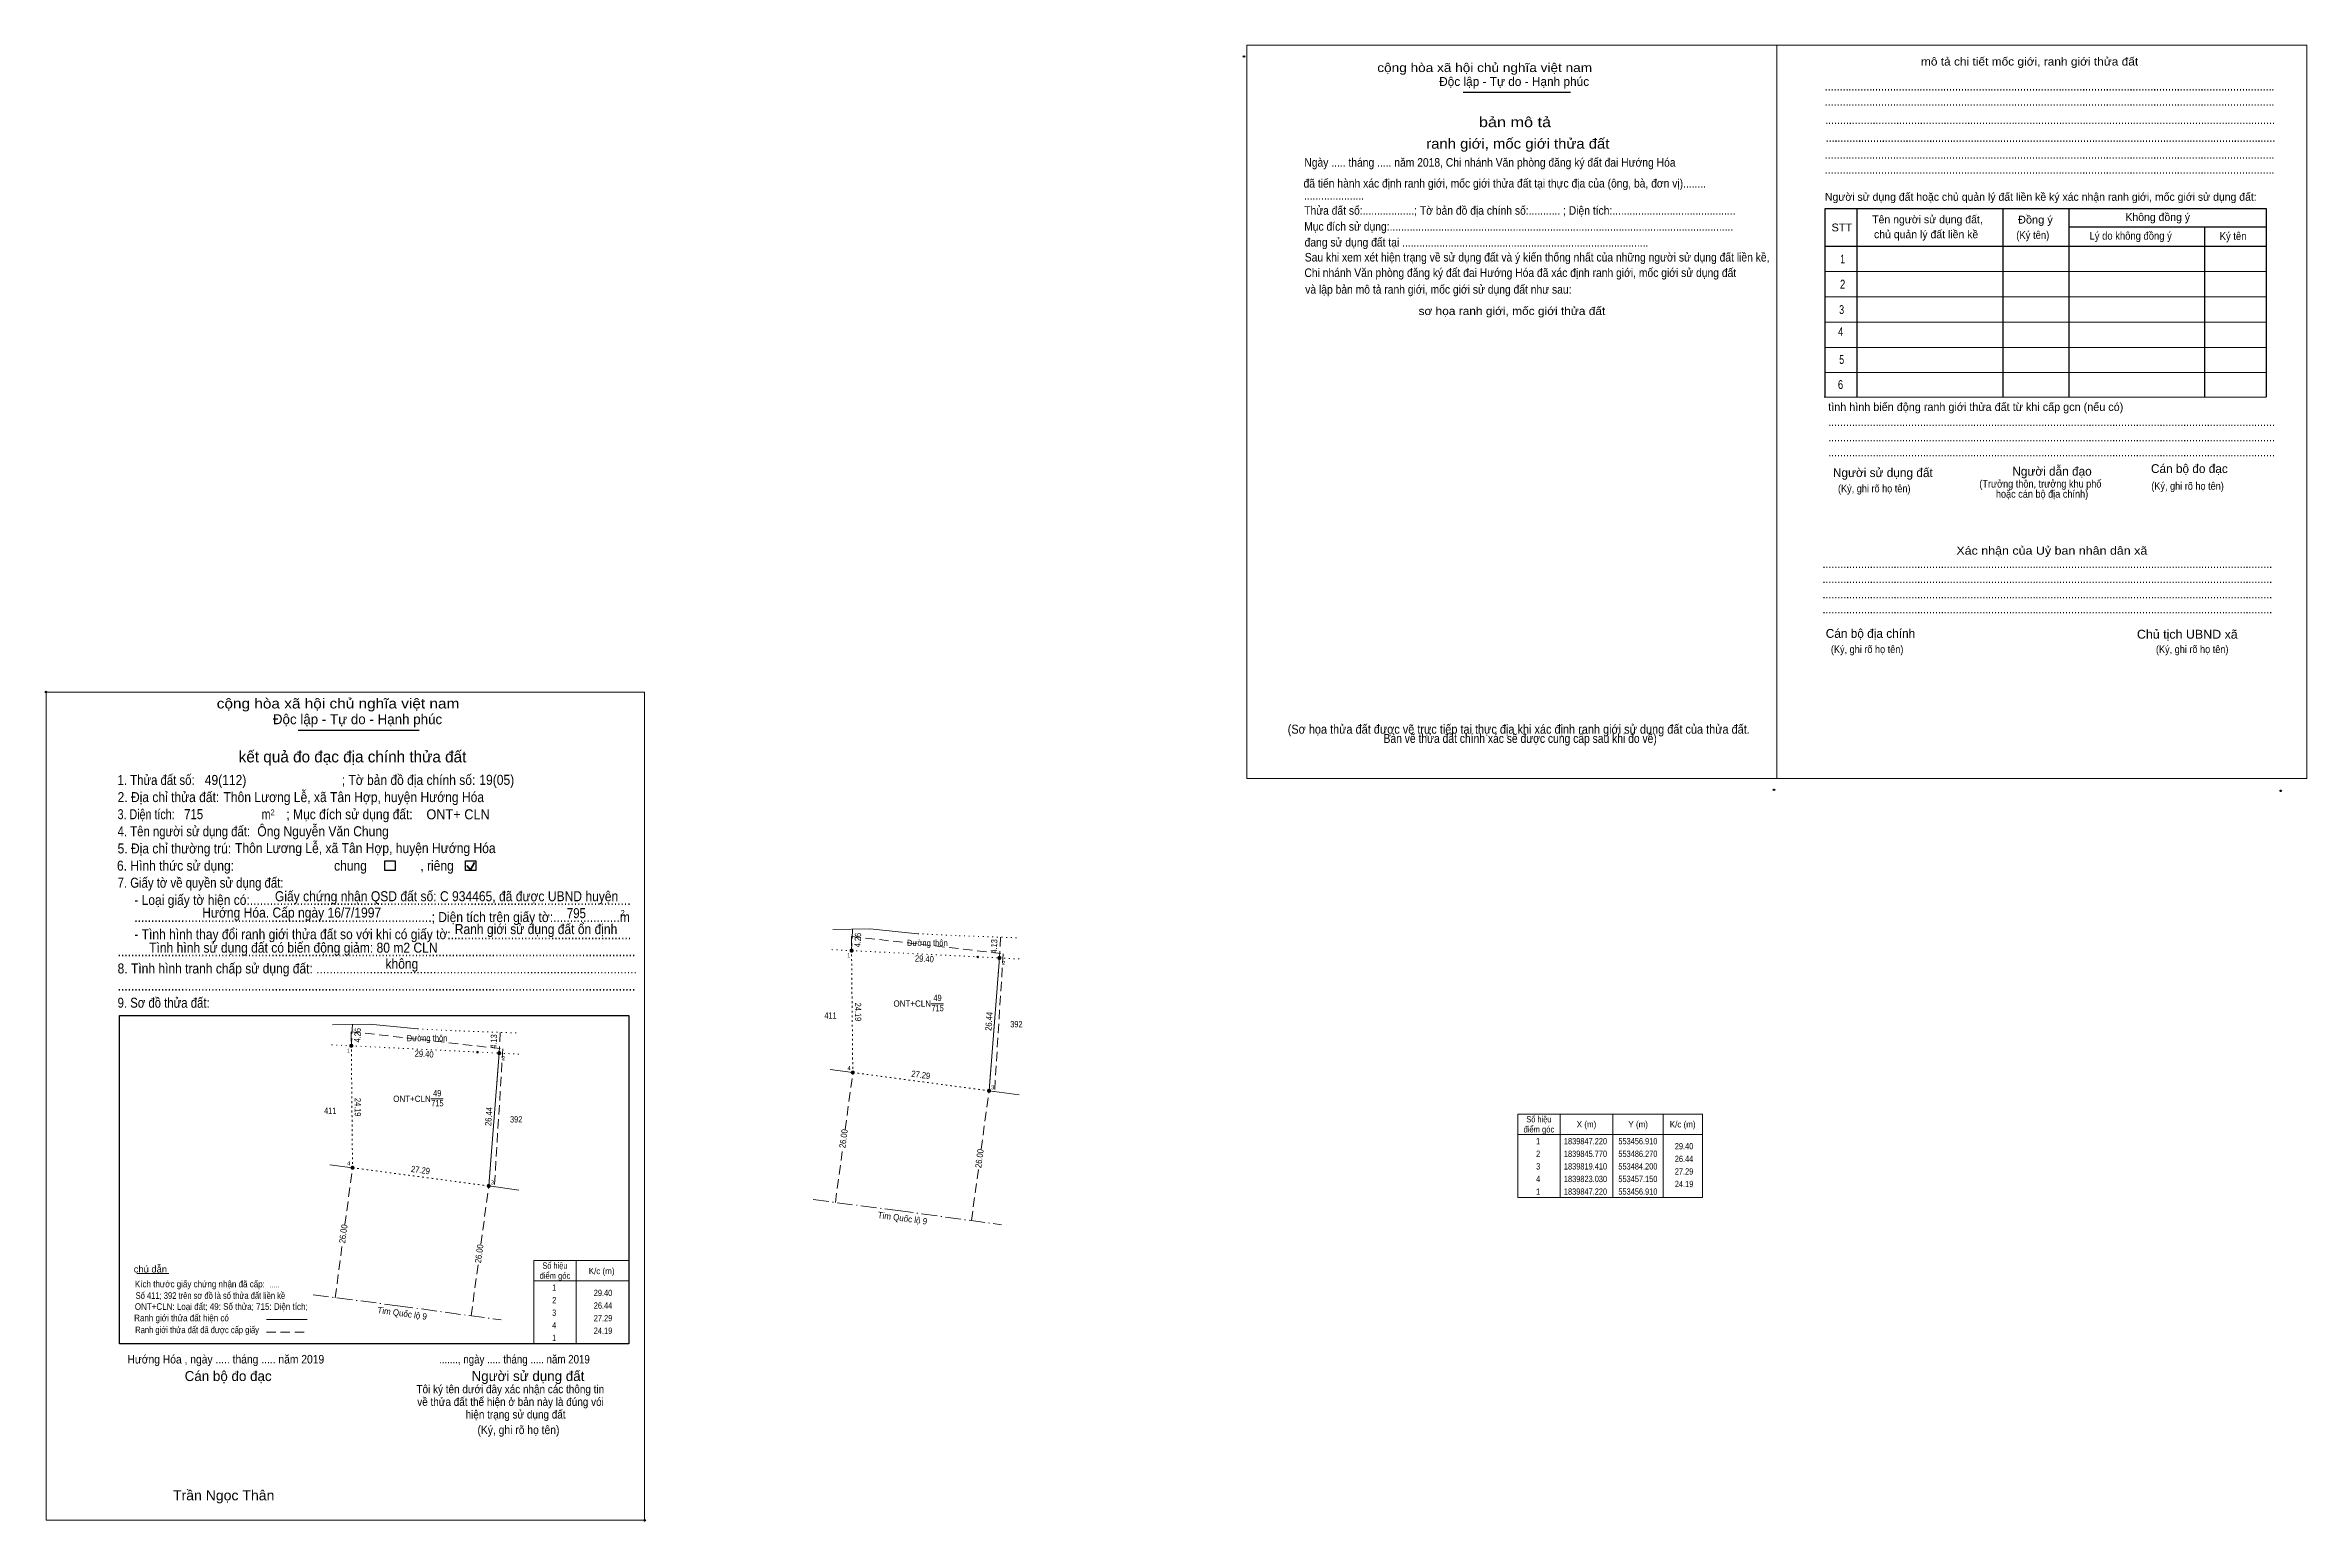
# Model space of a CAD drawing. Header units: metres. Extents: x 553297 to 553746, y 1839734 to 1840027.
import ezdxf
from ezdxf.enums import TextEntityAlignment as Align

# ---------------------------------------------------------------- set-up
doc = ezdxf.new("R2010")
doc.units = ezdxf.units.M
doc.header["$LTSCALE"] = 0.62
doc.header["$PDMODE"] = 32
doc.header["$PDSIZE"] = 0.31
for name, pattern in [('DOT_DASHED', [7.7, 5, -1.2, 0.3, -1.2]), ('DOTTED', [1.5, 0.3, -1.2]), ('MEDIUM_DASHED', [4.5, 3, -1.5])]:
    doc.linetypes.add(name, pattern=pattern)
for name, color, linetype, lineweight in [('1', 7, 'DOTTED', 13), ('10', 7, 'DOT_DASHED', 13), ('17', 7, 'Continuous', 13), ('2', 7, 'Continuous', 25), ('23', 7, 'DOTTED', 13), ('6', 7, 'Continuous', 13), ('63', 7, 'Continuous', 13)]:
    doc.layers.add(name, color=color, linetype=linetype, lineweight=lineweight)
doc.layers.add('16', color=7, linetype='Continuous')

msp = doc.modelspace()

# ---------------------------------------------------------------- hatches: boundary and pattern name
at = {"layer": '10'}
for points in [[(553457.21, 1839847.22, 1), (553456.61, 1839847.22, 1)], [(553486.57, 1839845.77, 1), (553485.97, 1839845.77, 1)], [(553357.91, 1839828.33, 1), (553357.31, 1839828.33, 1)], [(553387.27, 1839826.88, 1), (553386.67, 1839826.88, 1)], [(553457.45, 1839823.03, 1), (553456.85, 1839823.03, 1)], [(553484.5, 1839819.41, 1), (553483.9, 1839819.41, 1)], [(553358.15, 1839804.14, 1), (553357.55, 1839804.14, 1)], [(553385.2, 1839800.52, 1), (553384.6, 1839800.52, 1)]]:
    msp.add_hatch(color=256, dxfattribs=at).paths.add_polyline_path(points)

# ---------------------------------------------------------------- linework, layer by layer
at = {"layer": '1'}
for points in [[(553456.91, 1839847.22), (553486.27, 1839845.77), (553484.2, 1839819.41), (553457.15, 1839823.03)], [(553357.61, 1839828.33), (553386.97, 1839826.88), (553384.9, 1839800.52), (553357.85, 1839804.14)]]:
    msp.add_lwpolyline(points, close=True, dxfattribs=at)
at = {"layer": '10', "linetype": 'Continuous'}
for p, q in [((553452.65, 1839823.61), (553457.15, 1839823.03)), ((553484.2, 1839819.41), (553490.17, 1839818.6)), ((553353.35, 1839804.72), (553357.85, 1839804.14)), ((553384.9, 1839800.52), (553390.87, 1839799.71))]:
    msp.add_line(p, q, dxfattribs=at)
at = {"layer": '10', "linetype": 'MEDIUM_DASHED'}
for p, q in [((553455.64, 1839811.74), (553457.15, 1839823.03)), ((553482.63, 1839807.85), (553484.2, 1839819.41)), ((553453.7, 1839797.25), (553455.16, 1839808.12)), ((553356.34, 1839792.85), (553357.85, 1839804.14)), ((553480.7, 1839793.65), (553482.14, 1839804.26)), ((553383.33, 1839788.96), (553384.9, 1839800.52)), ((553354.4, 1839778.36), (553355.86, 1839789.23)), ((553381.4, 1839774.76), (553382.84, 1839785.37))]:
    msp.add_line(p, q, dxfattribs=at)
at = {"layer": '10'}
for points in [[(553449.31, 1839797.82), (553466.08, 1839795.65), (553486.65, 1839792.84)], [(553350.01, 1839778.93), (553366.78, 1839776.76), (553387.35, 1839773.95)]]:
    msp.add_lwpolyline(points, dxfattribs=at)
for centre in [(553456.91, 1839847.22), (553456.91, 1839847.22), (553486.27, 1839845.77), (553357.61, 1839828.33), (553357.61, 1839828.33), (553386.97, 1839826.88), (553457.15, 1839823.03), (553484.2, 1839819.41), (553357.85, 1839804.14), (553384.9, 1839800.52)]:
    msp.add_circle(centre, 0.3, dxfattribs=at)
at = {"layer": '17'}
msp.add_line((553315.02, 1839783.16), (553321.37, 1839783.16), dxfattribs=at)
at = {"layer": '2'}
for p, q in [((553578.32, 1840017.54), (553599.59, 1840017.54)), ((553656.43, 1839994.42), (553656.43, 1839957.06)), ((553685.45, 1839994.26), (553685.45, 1839957.06)), ((553698.54, 1839994.26), (553698.54, 1839957.06)), ((553698.54, 1839990.8), (553737.77, 1839990.8)), ((553725.48, 1839990.8), (553725.48, 1839957.06)), ((553650.13, 1839986.99), (553737.77, 1839986.99)), ((553347.05, 1839890.99), (553371.08, 1839890.99)), ((553311.58, 1839834.33), (553412.73, 1839834.33)), ((553412.73, 1839834.33), (553412.73, 1839769.22))]:
    msp.add_line(p, q, dxfattribs=at)
at = {"layer": '2', "lineweight": 13}
for p, q in [((553650.13, 1839981.97), (553737.77, 1839981.97)), ((553650.13, 1839976.96), (553737.77, 1839976.96)), ((553650.13, 1839971.94), (553737.77, 1839971.94)), ((553650.13, 1839966.92), (553737.77, 1839966.92)), ((553650.13, 1839961.91), (553737.77, 1839961.91)), ((553649.98, 1839957.06), (553737.62, 1839957.06))]:
    msp.add_line(p, q, dxfattribs=at)
at = {"layer": '2', "lineweight": 35}
for p, q in [((553380.56, 1839864.13), (553381.24, 1839863.25)), ((553381.24, 1839863.25), (553382.06, 1839864.73))]:
    msp.add_line(p, q, dxfattribs=at)
at = {"layer": '2', "lineweight": 13}
for points in [[(553535.39, 1840026.86), (553640.57, 1840026.86), (553640.57, 1839881.38), (553535.39, 1839881.38)], [(553640.57, 1840026.86), (553745.76, 1840026.86), (553745.76, 1839881.37), (553640.57, 1839881.37)], [(553640.58, 1840026.86), (553745.76, 1840026.86), (553745.76, 1839881.37), (553640.58, 1839881.37)], [(553297.01, 1839898.53), (553415.82, 1839898.53), (553415.82, 1839734.2), (553297.01, 1839734.2)]]:
    msp.add_lwpolyline(points, close=True, dxfattribs=at)
at = {"layer": '2'}
for points in [[(553737.77, 1839957.06), (553737.77, 1839994.42), (553650.13, 1839994.42), (553650.13, 1839957.06)], [(553412.73, 1839769.22), (553311.58, 1839769.22), (553311.58, 1839834.33)]]:
    msp.add_lwpolyline(points, dxfattribs=at)
for points in [[(553364.25, 1839865.01), (553366.29, 1839865.01), (553366.29, 1839863.11), (553364.25, 1839863.11)], [(553380.3, 1839865.01), (553382.34, 1839865.01), (553382.34, 1839863.11), (553380.3, 1839863.11)]]:
    msp.add_lwpolyline(points, close=True, dxfattribs=at)
for p in [(553534.82, 1840024.62), (553297.01, 1839898.53), (553640.01, 1839879.13), (553740.56, 1839878.92), (553415.82, 1839734.2)]:
    msp.add_point(p, dxfattribs=at)
at = {"layer": '23', "linetype": 'MEDIUM_DASHED'}
for p, q in [((553457.12, 1839851.47), (553456.91, 1839847.22)), ((553456.88, 1839850.03), (553456.91, 1839847.22)), ((553486.48, 1839849.89), (553486.27, 1839845.77)), ((553357.58, 1839831.14), (553357.61, 1839828.33)), ((553357.82, 1839832.58), (553357.61, 1839828.33)), ((553387.18, 1839831), (553386.97, 1839826.88))]:
    msp.add_line(p, q, dxfattribs=at)
at = {"layer": '23'}
for p, q in [((553456.91, 1839847.22), (553452.74, 1839847.43)), ((553456.91, 1839847.22), (553486.27, 1839845.77)), ((553470.08, 1839850.58), (553478.3, 1839850.17)), ((553478.3, 1839850.17), (553490.02, 1839849.77)), ((553486.27, 1839845.77), (553490.23, 1839845.56)), ((553357.61, 1839828.33), (553353.44, 1839828.54)), ((553357.61, 1839828.33), (553386.97, 1839826.88)), ((553370.78, 1839831.69), (553379, 1839831.28)), ((553379, 1839831.28), (553390.72, 1839830.88)), ((553386.97, 1839826.88), (553390.93, 1839826.67))]:
    msp.add_line(p, q, dxfattribs=at)
at = {"layer": '23', "linetype": 'Continuous'}
for p, q in [((553486.27, 1839845.77), (553484.2, 1839819.41)), ((553472.68, 1839836.68), (553475.15, 1839836.68)), ((553386.97, 1839826.88), (553384.9, 1839800.52)), ((553373.38, 1839817.79), (553375.85, 1839817.79))]:
    msp.add_line(p, q, dxfattribs=at)
for points in [[(553453.16, 1839851.4), (553460.51, 1839851.53), (553470.08, 1839850.58)], [(553353.86, 1839832.51), (553361.21, 1839832.64), (553370.78, 1839831.69)]]:
    msp.add_lwpolyline(points, dxfattribs=at)
at = {"layer": '23', "linetype": 'MEDIUM_DASHED'}
for points in [[(553456.88, 1839850.03), (553486.99, 1839846.61), (553485.3, 1839819.26)], [(553357.58, 1839831.14), (553387.69, 1839827.72), (553386, 1839800.37)]]:
    msp.add_lwpolyline(points, dxfattribs=at)
at = {"layer": '23'}
for points in [[(553456.91, 1839847.22), (553457.15, 1839823.03), (553484.2, 1839819.41), (553485.3, 1839819.26)], [(553357.61, 1839828.33), (553357.85, 1839804.14), (553384.9, 1839800.52), (553386, 1839800.37)]]:
    msp.add_lwpolyline(points, dxfattribs=at)
at = {"layer": '6', "linetype": 'MEDIUM_DASHED'}
msp.add_line((553340.79, 1839771.52), (553348.88, 1839771.52), dxfattribs=at)
at = {"layer": '6'}
msp.add_line((553340.8, 1839774.01), (553348.84, 1839774.01), dxfattribs=at)
at = {"layer": '63'}
for p, q in [((553597.54, 1839814.76), (553597.54, 1839798.26)), ((553608.04, 1839814.76), (553608.04, 1839798.26)), ((553618.04, 1839814.76), (553618.04, 1839798.26)), ((553589.14, 1839810.76), (553625.84, 1839810.76)), ((553402.23, 1839785.72), (553402.23, 1839769.22)), ((553412.73, 1839785.72), (553412.73, 1839769.22)), ((553393.83, 1839781.72), (553412.73, 1839781.72))]:
    msp.add_line(p, q, dxfattribs=at)
msp.add_lwpolyline([(553589.14, 1839814.76), (553625.84, 1839814.76), (553625.84, 1839798.26), (553589.14, 1839798.26)], close=True, dxfattribs=at)
msp.add_lwpolyline([(553412.73, 1839769.22), (553393.83, 1839769.22), (553393.83, 1839785.72), (553412.73, 1839785.72)], dxfattribs=at)
for p in [(553481.96, 1839845.96), (553382.66, 1839827.07)]:
    msp.add_point(p, dxfattribs=at)

# ---------------------------------------------------------------- texts
at = {"layer": '1'}
for s, height, width, p in [('(Sơ họa thửa đất được vẽ trực tiếp tại thực địa khi xác định ranh giới sử dụng đất của thửa đất.', 1.8, 0.9, (553589.345, 1839890.26)), (' Bản vẽ thửa đất chính xác sẽ được cung cấp sau khi đo vẽ)', 1.8, 0.85, (553589.34, 1839888.43)), ('ONT+CLN', 1.25, 0.95, (553468.95, 1839836.09)), ('49', 1.25, 0.85, (553473.965, 1839837.21)), ('715', 1.25, 0.85, (553473.995, 1839835.2)), ('49', 1.25, 0.85, (553374.665, 1839818.32)), ('ONT+CLN', 1.25, 0.95, (553369.65, 1839817.2)), ('715', 1.25, 0.85, (553374.695, 1839816.31))]:
    msp.add_text(s, height=height, dxfattribs=dict(at, width=width)).set_placement(p, align=Align.CENTER)
at = {"layer": '10', "width": 0.9}
for rotation, p in [(82.378, (553455.9219, 1839809.8321)), (82.263, (553482.8956, 1839805.8909)), (82.378, (553356.6219, 1839790.9421)), (82.263, (553383.5956, 1839787.0009))]:
    msp.add_text('26.00', height=1.25, rotation=rotation, dxfattribs=at).set_placement(p, align=Align.CENTER)
at = {"layer": '16', "width": 0.9}
for s, p in [('Ngày ..... tháng ..... năm 2018, Chi nhánh Văn phòng đăng ký đất đai Hướng Hóa', (553546.78, 1840002.76)), (' đã tiến hành xác định ranh giới, mốc giới thửa đất tại thực địa của (ông, bà, đơn vị)........', (553546.05, 1839998.62)), ('Thửa đất số:..................; Tờ bản đồ địa chính số:........... ; Diện tích:...........................................', (553546.75, 1839993.23)), ('.....................', (553546.7, 1839996.22)), ('Mục đích sử dụng:........................................................................................................................', (553546.75, 1839990.06)), ('đang sử dụng đất tại ......................................................................................', (553546.84, 1839986.92)), ('Sau khi xem xét hiện trạng về sử dụng đất và ý kiến thống nhất của những người sử dụng đất liền kề,', (553546.87, 1839983.95)), ('Chi nhánh Văn phòng đăng ký đất đai Hướng Hóa đã xác định ranh giới, mốc giới sử dụng đất', (553546.8, 1839980.88)), (' và lập bản mô tả ranh giới, mốc giới sử dụng đất như sau:', (553546.39, 1839977.57))]:
    msp.add_text(s, height=1.7, dxfattribs=at).set_placement(p)
at = {"layer": '2'}
for s, height, width, p in [('cộng hòa xã hội chủ nghĩa việt nam', 1.756, 1.15, (553561.26, 1840021.54)), ('........................................................................................................................................................', 1.756, 0.9, (553650.1, 1840017.88)), ('........................................................................................................................................................', 1.756, 0.9, (553650.1, 1840014.87)), ('........................................................................................................................................................', 1.756, 0.9, (553650.17, 1840011.24)), ('........................................................................................................................................................', 1.756, 0.9, (553650.26, 1840007.69)), ('........................................................................................................................................................', 1.756, 0.9, (553650.1, 1840004.37)), ('........................................................................................................................................................', 1.756, 0.9, (553650.1, 1840004.37)), ('........................................................................................................................................................', 1.756, 0.9, (553650.1, 1840001.36)), ('STT', 1.555, 1.05, (553651.42, 1839989.93)), ('(Ký tên)', 1.555, 0.9, (553688.1, 1839988.43)), ('Đồng ý', 1.555, 1.05, (553688.44, 1839991.48)), ('Lý do không đồng ý', 1.555, 0.9, (553702.64, 1839988.28)), ('Ký tên', 1.555, 0.9, (553728.48, 1839988.22)), ('.......................................................................................................................................................', 1.756, 0.9, (553650.77, 1839951.29)), ('.......................................................................................................................................................', 1.756, 0.9, (553650.77, 1839948.28)), ('.......................................................................................................................................................', 1.756, 0.9, (553650.77, 1839945.27)), ('(Ký, ghi rõ họ tên)', 1.505, 0.9, (553652.71, 1839938.16)), ('(Ký, ghi rõ họ tên)', 1.505, 0.9, (553714.9, 1839938.66)), ('........................................................................................................................................................', 1.756, 0.9, (553649.64, 1839923.15)), ('........................................................................................................................................................', 1.756, 0.9, (553649.64, 1839920.14)), ('........................................................................................................................................................', 1.756, 0.9, (553649.64, 1839917.14)), ('........................................................................................................................................................', 1.756, 0.9, (553649.64, 1839914.13)), ('Chủ tịch UBND xã', 1.756, 1.05, (553712.05, 1839909.12)), ('(Ký, ghi rõ họ tên)', 1.505, 0.9, (553651.3, 1839906.27)), ('(Ký, ghi rõ họ tên)', 1.505, 0.9, (553715.82, 1839906.27)), ('cộng hòa xã hội chủ nghĩa việt nam', 1.983, 1.15, (553330.9, 1839895.27)), ('1. Thửa đất số:', 1.983, 0.85, (553311.22, 1839880.09)), ('49(112)', 1.99, 0.9, (553328.52, 1839880.09)), ('; Tờ bản đồ địa chính số:', 1.983, 0.9, (553355.72, 1839880.09)), ('19(05)', 1.99, 0.9, (553383.02, 1839880.11)), ('2. Địa chỉ thửa đất:', 1.983, 0.9, (553311.22, 1839876.69)), ('Thôn Lương Lễ, xã Tân Hợp, huyện Hướng Hóa', 1.99, 0.9, (553332.24, 1839876.69)), ('3. Diện tích:', 1.983, 0.8, (553311.22, 1839873.29)), ('715', 1.99, 0.85, (553324.42, 1839873.3)), ('m', 1.983, 0.8, (553339.81, 1839873.29)), ('2', 1.133, 0.8, (553341.59, 1839874.09)), ('; Mục đích sử dụng đất:', 1.983, 0.9, (553344.72, 1839873.29)), ('ONT+ CLN', 1.99, 0.95, (553372.52, 1839873.27)), ('4. Tên người sử dụng đất:', 1.983, 0.85, (553311.22, 1839869.9)), ('5. Địa chỉ thường trú:', 1.983, 0.9, (553311.22, 1839866.5)), ('Thôn Lương Lễ, xã Tân Hợp, huyện Hướng Hóa', 1.99, 0.9, (553334.53, 1839866.57)), ('Ông Nguyễn Văn Chung', 1.99, 0.9, (553338.95, 1839869.91)), ('6. Hình thức sử dụng:', 1.983, 0.9, (553311.1, 1839863.09)), ('chung                , riêng', 1.983, 0.9, (553354.2, 1839863.09)), ('7. Giấy tờ về quyền sử dụng đất:', 1.983, 0.85, (553311.22, 1839859.7)), ('     - Loại giấy tờ hiện có:..................................................................................................................', 1.983, 0.9, (553311.22, 1839856.29)), ('     .........................................................................................; Diện tích trên giấy tờ:....................m', 1.983, 0.9, (553311.22, 1839852.89)), ('Hướng Hóa. Cấp ngày 16/7/1997', 1.99, 0.9, (553328.01, 1839853.77)), ('Giấy chứng nhận QSD đất số: C 934465, đã được UBND huyện', 1.99, 0.9, (553342.45, 1839857.02)), ('795', 1.99, 0.85, (553400.4, 1839853.66)), ('2', 1.133, 0.8, (553411.07, 1839854.14)), ('     - Tình hình thay đổi ranh giới thửa đất so với khi có giấy tờ:......................................................', 1.983, 0.9, (553311.22, 1839849.49)), ('Ranh giới sử dụng đất ổn định', 1.985, 0.9, (553378.16, 1839850.5)), ('...........................................................................................................................................................', 1.983, 0.9, (553311.22, 1839846.09)), ('Tình hình sử dụng đất có biến động giảm: 80 m2 CLN', 1.99, 0.9, (553317.48, 1839846.81)), ('8. Tình hình tranh chấp sử dụng đất: ................................................................................................', 1.983, 0.9, (553311.22, 1839842.69)), ('không', 1.983, 0.9, (553364.4, 1839843.63)), ('9. Sơ đồ thửa đất:', 1.983, 0.85, (553311.22, 1839835.89)), ('...........................................................................................................................................................', 1.983, 0.9, (553311.22, 1839839.29)), ('Hướng Hóa , ngày ..... tháng ..... năm 2019', 1.698, 0.9, (553313.17, 1839765.3)), ('......., ngày ..... tháng ..... năm 2019', 1.698, 0.85, (553375.02, 1839765.3)), ('(Ký, ghi rõ họ tên)', 1.7, 0.9, (553382.66, 1839751.29)), ('Trần Ngọc Thân', 1.984, 1.05, (553322.21, 1839738.15))]:
    msp.add_text(s, height=height, dxfattribs=dict(at, width=width)).set_placement(p)
for s, height, width, p in [('mô tả chi tiết mốc giới, ranh giới thửa đất', 1.605, 1.1, (553690.74, 1840022.83)), ('bản mô tả', 2.007, 1.2, (553588.6, 1840010.61)), ('ranh giới, mốc giới thửa đất', 2.007, 1.1, (553589.16, 1840006.34)), ('1', 1.756, 0.7, (553653.625, 1839983.58)), ('2', 1.756, 0.8, (553653.635, 1839978.57)), ('sơ họa ranh giới, mốc giới thửa đất', 1.605, 1.1, (553587.985, 1839973.33)), ('3', 1.756, 0.75, (553653.435, 1839973.53)), ('4', 1.756, 0.8, (553653.24, 1839969.15)), ('5', 1.756, 0.75, (553653.445, 1839963.64)), ('6', 1.756, 0.8, (553653.215, 1839958.67)), ('(Trưởng thôn, trưởng khu phố', 1.505, 0.9, (553692.88, 1839939.1)), ('hoặc cán bộ địa chính)', 1.505, 0.9, (553693.215, 1839937.09)), ('Xác nhận của Uỷ ban nhân dân xã', 1.606, 1.15, (553695.16, 1839925.79)), ('.....', 1.1, 0.95, (553342.34, 1839780.38)), ('Tôi ký tên dưới đây xác nhận các thông tin', 1.638, 0.9, (553389.175, 1839759.4)), ('về thửa đất thể hiện ở bản này là đúng vói', 1.638, 0.9, (553389.215, 1839756.89)), ('hiện trạng sử dụng đất', 1.638, 0.9, (553390.22, 1839754.38))]:
    msp.add_text(s, height=height, dxfattribs=dict(at, width=width)).set_placement(p, align=Align.CENTER)
for s, height, p in [('Độc lập - Tự do - Hạnh phúc', 1.756, (553573.55, 1840018.79)), ('Người sử dụng đất hoặc chủ quản lý đất liền kề ký xác nhận ranh giới, mốc giới sử dụng đất:', 1.555, (553650.12, 1839996)), ('Tên người sử dụng đất,', 1.555, (553659.5, 1839991.53)), ('chủ quản lý đất liền kề', 1.555, (553659.86, 1839988.57)), ('Không đồng ý', 1.555, (553709.76, 1839991.99)), ('tình hình biến động ranh giới thửa đất từ khi cấp gcn (nếu có)', 1.605, (553650.77, 1839954.3)), ('Người sử dụng đất', 1.756, (553651.7, 1839941.18)), ('Người dẫn đạo', 1.755, (553687.31, 1839941.46)), ('Cán bộ đo đạc', 1.752, (553714.84, 1839941.98)), ('Cán bộ địa chính', 1.756, (553650.28, 1839909.28)), ('Độc lập - Tự do - Hạnh phúc', 1.983, (553342.04, 1839892.15)), ('Cán bộ đo đạc', 1.983, (553324.54, 1839761.82)), ('Người sử dụng đất', 1.983, (553381.48, 1839761.82))]:
    msp.add_text(s, height=height, dxfattribs=at).set_placement(p)
for s, height, p in [('kết quả đo đạc địa chính thửa đất', 2.267, (553357.85, 1839884.57)), ('.', 0.5666, (553415.8143, 1839733.9))]:
    msp.add_text(s, height=height, dxfattribs=at).set_placement(p, align=Align.CENTER)
at = {"layer": '23'}
for s, rotation, width, p in [('4.26', 87.171, 0.85, (553458.7606, 1839849.2892)), ('4.13', 87.082, 0.85, (553485.7915, 1839848.0432)), ('4.26', 87.171, 0.85, (553359.4606, 1839830.3992)), ('4.13', 87.082, 0.85, (553386.4915, 1839829.1532)), ('Tim Quốc lộ 9', 352.218, 0.95, (553466.9304, 1839793.5267)), ('Tim Quốc lộ 9', 352.218, 0.95, (553367.6304, 1839774.6367))]:
    msp.add_text(s, height=1.25, rotation=rotation, dxfattribs=dict(at, width=width)).set_placement(p, align=Align.CENTER)
for s, width, p in [('Đường thôn', 0.9, (553471.94, 1839848.13)), ('411', 0.8, (553452.73, 1839833.72)), ('392', 0.85, (553489.635, 1839832.01)), ('Đường thôn', 0.9, (553372.64, 1839829.24)), ('411', 0.8, (553353.43, 1839814.83)), ('392', 0.85, (553390.335, 1839813.12))]:
    msp.add_text(s, height=1.25, dxfattribs=dict(at, width=width)).set_placement(p, align=Align.CENTER)
at = {"layer": '6'}
for s, width, p in [('chú dẫn', 1.05, (553314.43, 1839783.36)), ('Kích thước giấy chứng nhận đã cấp:', 0.9, (553314.67, 1839780.41)), ('Số 411; 392 trên sơ đồ là số thửa đất liền kề', 0.85, (553314.8, 1839778.12)), ('Ranh giới thửa đất hiện có ', 0.9, (553314.51, 1839773.68)), ('ONT+CLN: Loại đất; 49: Số thửa; 715: Diện tích;', 0.9, (553314.64, 1839775.94)), ('Ranh giới thửa đất đã được cấp giấy', 0.85, (553314.71, 1839771.32))]:
    msp.add_text(s, height=1.32, dxfattribs=dict(at, width=width)).set_placement(p)
at = {"layer": '63'}
for s, height, width, p in [(' 1', 0.8, 0.9, (553456.64, 1839845.87)), (' 2', 0.8, 0.9, (553487.42, 1839844.37)), (' 1', 0.8, 0.9, (553357.34, 1839826.98)), (' 2', 0.8, 0.9, (553388.12, 1839825.48)), (' 4', 0.8, 0.95, (553456.71, 1839823.51)), (' 3', 0.8, 0.95, (553485.23, 1839819.71)), ('29.40', 1.25, 0.85, (553623.99, 1839807.79)), ('26.44', 1.25, 0.85, (553623.99, 1839805.29)), (' 4', 0.8, 0.95, (553357.41, 1839804.62)), (' 3', 0.8, 0.95, (553385.93, 1839800.82)), ('27.29', 1.25, 0.85, (553623.99, 1839802.79)), ('24.19', 1.25, 0.85, (553623.99, 1839800.29)), ('29.40', 1.25, 0.85, (553409.41, 1839778.68)), ('26.44', 1.25, 0.85, (553409.41, 1839776.18)), ('27.29', 1.25, 0.85, (553409.41, 1839773.68)), ('24.19', 1.25, 0.85, (553409.41, 1839771.18))]:
    msp.add_text(s, height=height, dxfattribs=dict(at, width=width)).set_placement(p, align=Align.RIGHT)
for s, rotation, width, p in [('29.40', 357.173, 0.9, (553471.3342, 1839844.9789)), ('24.19', 270.568, 0.85, (553457.5779, 1839835.0412)), ('26.44', 85.51, 0.9, (553484.8058, 1839833.1461)), ('29.40', 357.173, 0.9, (553372.0342, 1839826.0889)), ('27.29', 352.378, 0.9, (553470.5621, 1839821.9595)), ('24.19', 270.568, 0.85, (553358.2779, 1839816.1512)), ('26.44', 85.51, 0.9, (553385.5058, 1839814.2561)), ('27.29', 352.378, 0.9, (553371.2621, 1839803.0695))]:
    msp.add_text(s, height=1.25, rotation=rotation, dxfattribs=dict(at, width=width)).set_placement(p, align=Align.CENTER)
for s, width, p in [('điểm góc', 0.9, (553593.34, 1839811.14)), ('Số hiệu', 0.85, (553593.34, 1839813.14)), ('X (m)', 0.95, (553602.79, 1839812.14)), ('Y (m)', 0.95, (553613.045, 1839812.14)), ('K/c (m)', 0.95, (553621.885, 1839812.14)), (' 2', 0.85, (553592.995, 1839806.29)), (' 1', 0.75, (553592.99, 1839808.79)), ('1839847.220', 0.85, (553602.59, 1839808.79)), ('1839845.770', 0.85, (553602.59, 1839806.29)), ('553456.910', 0.85, (553612.99, 1839808.79)), ('553486.270', 0.85, (553612.99, 1839806.29)), (' 4', 0.85, (553592.99, 1839801.29)), (' 3', 0.8, (553592.985, 1839803.79)), ('1839819.410', 0.85, (553602.59, 1839803.79)), ('1839823.030', 0.85, (553602.59, 1839801.29)), ('553484.200', 0.85, (553612.99, 1839803.79)), ('553457.150', 0.85, (553612.99, 1839801.29)), (' 1', 0.75, (553592.99, 1839798.79)), ('1839847.220', 0.85, (553602.59, 1839798.79)), ('553456.910', 0.85, (553612.99, 1839798.79)), ('điểm góc', 0.9, (553398.03, 1839782.1)), ('Số hiệu', 0.85, (553398.03, 1839784.1)), ('K/c (m)', 0.95, (553407.305, 1839783.03)), (' 1', 0.75, (553397.68, 1839779.75)), (' 3', 0.8, (553397.675, 1839774.75)), (' 2', 0.85, (553397.685, 1839777.25)), (' 4', 0.85, (553397.68, 1839772.25)), (' 1', 0.75, (553397.68, 1839769.75))]:
    msp.add_text(s, height=1.25, dxfattribs=dict(at, width=width)).set_placement(p, align=Align.CENTER)

doc.saveas('drawing.dxf')
